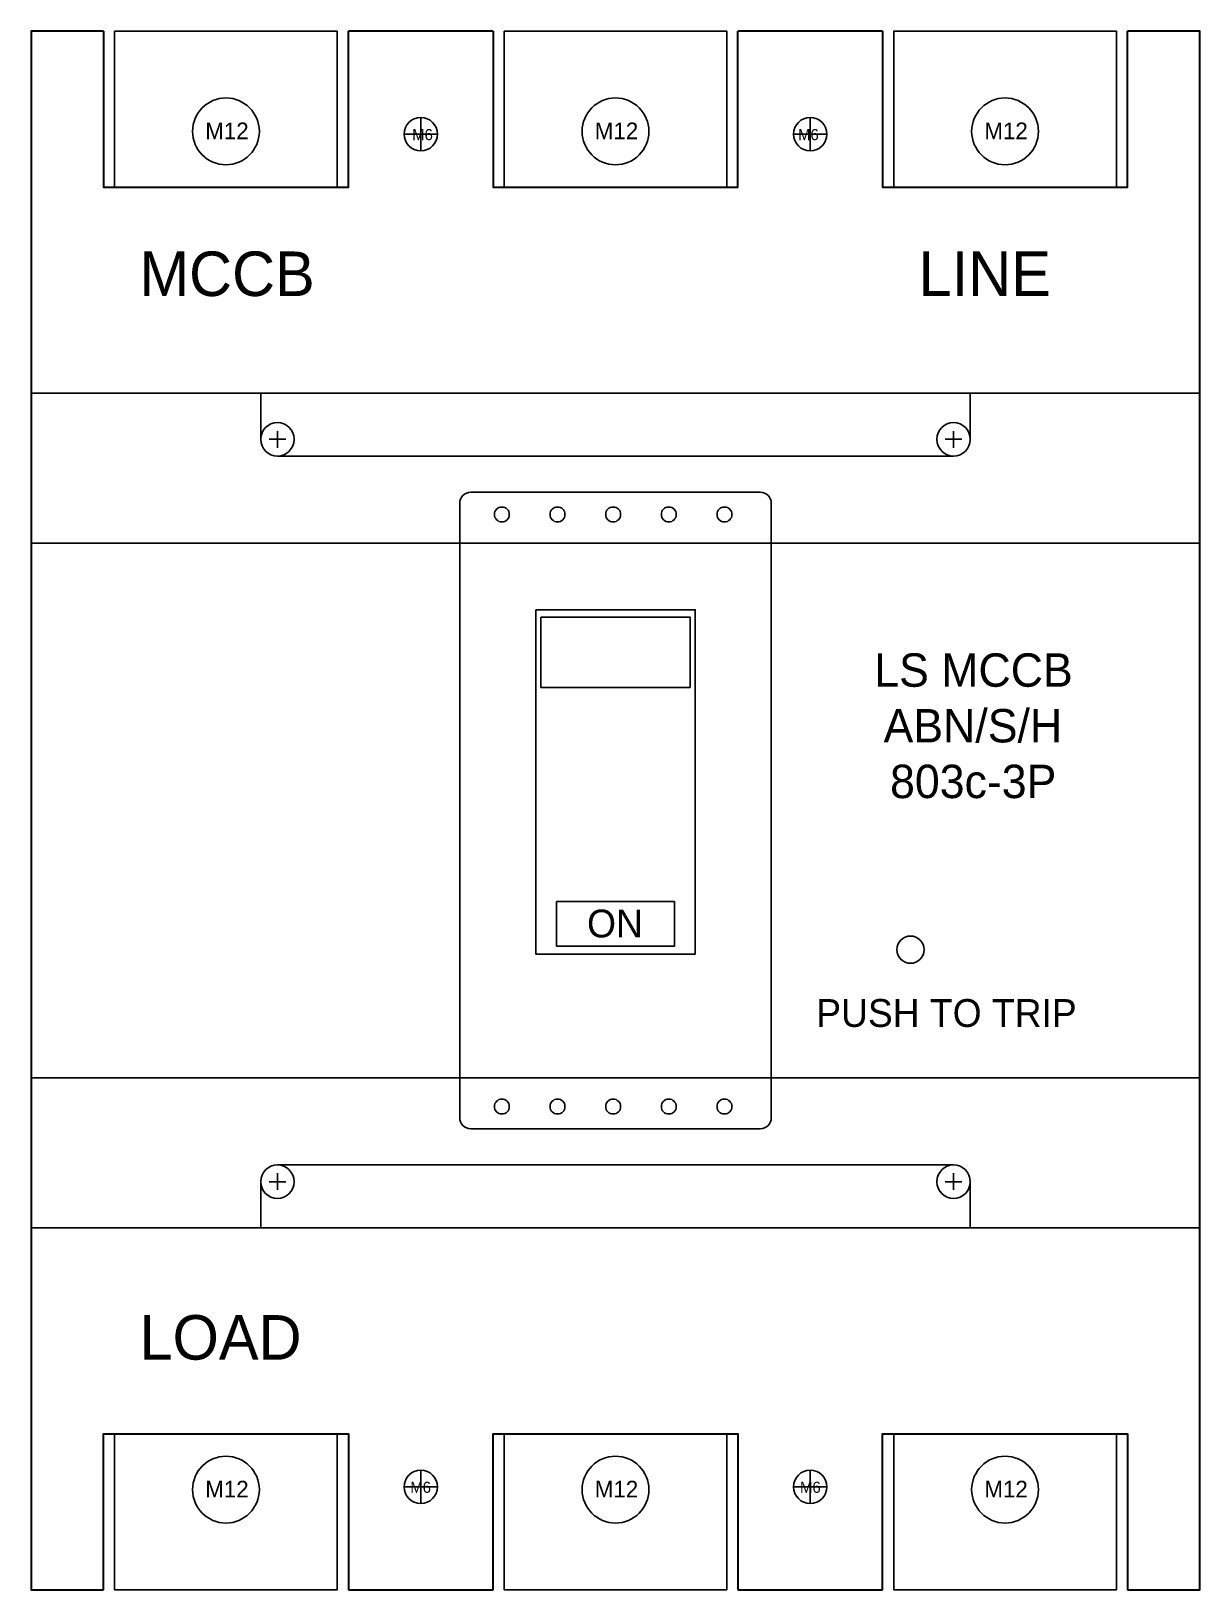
# Model space of a CAD drawing. Header units: inches. Extents: x 0 to 210, y 0 to 280.
import ezdxf

# ---------------------------------------------------------------- set-up
doc = ezdxf.new("R2010")
doc.units = ezdxf.units.IN

# ---------------------------------------------------------------- blocks, each defined once
blk = doc.blocks.new('1 LS 800 AF 3P')
at = {"color": 4}
for p, q in [((70, -15.5), (70, -21.5)), ((140, -15.5), (140, -21.5)), ((67, -18.5), (73, -18.5)), ((143, -18.5), (137, -18.5)), ((70, -258.5), (70, -264.5)), ((140, -258.5), (140, -264.5)), ((73, -261.5), (67, -261.5)), ((137, -261.5), (143, -261.5))]:
    blk.add_line(p, q, dxfattribs=at)
for p, q in [((0, -65), (210, -65)), ((41.26, -73.32), (41.26, -65)), ((168.74, -73.32), (168.74, -65)), ((44.25, -74.82), (44.25, -71.83)), ((165.75, -74.82), (165.75, -71.83)), ((42.76, -73.32), (45.75, -73.32)), ((164.25, -73.32), (167.24, -73.32)), ((44.25, -76.32), (165.75, -76.32)), ((79, -82.83), (131, -82.83)), ((77, -84.83), (77, -195.17)), ((133, -84.83), (133, -195.17)), ((0, -92), (210, -92)), ((0, -188), (210, -188)), ((79, -197.17), (131, -197.17)), ((44.25, -203.68), (165.75, -203.68)), ((41.26, -206.68), (41.26, -215)), ((42.76, -206.68), (45.75, -206.68)), ((44.25, -205.18), (44.25, -208.17)), ((164.25, -206.68), (167.24, -206.68)), ((165.75, -205.18), (165.75, -208.17)), ((168.74, -206.68), (168.74, -215)), ((0, -215), (210, -215))]:
    blk.add_line(p, q)
at = {"lineweight": 30}
for points in [[(13, 0), (0, 0), (0, -280), (13, -280)], [(13, 0), (13, -28), (57, -28), (57, 0)], [(83, 0), (57, 0)], [(83, 0), (83, -28), (127, -28), (127, 0)], [(153, 0), (127, 0)], [(153, 0), (153, -28), (197, -28), (197, 0)], [(197, -280), (210, -280), (210, 0), (197, 0)], [(13, -280), (13, -252), (57, -252), (57, -280)], [(83, -280), (83, -252), (127, -252), (127, -280)], [(153, -280), (153, -252), (197, -252), (197, -280)], [(57, -280), (83, -280)], [(127, -280), (153, -280)]]:
    blk.add_lwpolyline(points, dxfattribs=at)
for points in [[(90.67, -103.95), (119.33, -103.95), (119.33, -165.8), (90.67, -165.8)], [(91.6, -105.25), (118.4, -105.25), (118.4, -117.9), (91.6, -117.9)], [(94.4, -156.34), (115.6, -156.34), (115.6, -164.38), (94.4, -164.38)]]:
    blk.add_lwpolyline(points, close=True)
for centre, radius in [((35, -18), 6), ((105, -18), 6), ((175, -18), 6), ((44.25, -73.32), 3), ((165.75, -73.32), 3), ((84.58, -86.82), 1.34), ((94.58, -86.82), 1.34), ((104.58, -86.82), 1.34), ((114.58, -86.82), 1.34), ((124.58, -86.82), 1.34), ((158, -165), 2.45), ((84.58, -193.18), 1.34), ((94.58, -193.18), 1.34), ((104.58, -193.18), 1.34), ((114.58, -193.18), 1.34), ((124.58, -193.18), 1.34), ((44.25, -206.68), 3), ((165.75, -206.68), 3), ((35, -262), 6), ((105, -262), 6), ((175, -262), 6)]:
    blk.add_circle(centre, radius)
for centre, start, end in [((79, -84.83), 90, 180), ((131, -84.83), 0, 90), ((79, -195.17), 180, 270), ((131, -195.17), 270, 0)]:
    blk.add_arc(centre, 2, start, end)
at = {"attachment_point": 1}
for s, width, insert, char_height in [('M12', 4.1942, (31.28, -16.41), 3), ('M12', 4.1942, (101.28, -16.41), 3), ('M12', 4.1942, (171.28, -16.41), 3), ('MCCB', 31.3587, (19.46, -39.58), 8), ('LINE', 31.3587, (159.46, -39.58), 8), ('ON', 12.2384, (99.89, -157.8), 5), ('PUSH TO TRIP', 68.84, (141.07, -173.88), 5), ('LOAD', 31.3587, (19.46, -230.65), 8), ('M12', 4.1942, (31.28, -260.41), 3), ('M12', 4.1942, (101.28, -260.41), 3), ('M12', 4.1942, (171.28, -260.41), 3)]:
    blk.add_mtext_dynamic_manual_height_columns(s, width=width, gutter_width=1, heights=[0], dxfattribs=dict(at, insert=insert, char_height=char_height))
at = {"color": 4, "char_height": 2}
for insert, attachment_point in [((68.47, -17.58), 1), ((141.53, -17.58), 3), ((71.84, -260.58), 3), ((138.16, -260.58), 1)]:
    blk.add_mtext_dynamic_manual_height_columns('M6', width=4.1942, gutter_width=1, heights=[0], dxfattribs=dict(at, insert=insert, attachment_point=attachment_point))
blk = doc.blocks.new('LS 800AF 3P')
at = {"color": 1}
for points in [[(15, -28), (55, -28), (55, 0), (15, 0)], [(15, -252), (55, -252), (55, -280), (15, -280)]]:
    blk.add_lwpolyline(points, close=True, dxfattribs=at)
at = {"color": 2}
for points in [[(85, -28), (125, -28), (125, 0), (85, 0)], [(85, -252), (125, -252), (125, -280), (85, -280)]]:
    blk.add_lwpolyline(points, close=True, dxfattribs=at)
at = {"color": 5}
for points in [[(155, -28), (195, -28), (195, 0), (155, 0)], [(155, -252), (195, -252), (195, -280), (155, -280)]]:
    blk.add_lwpolyline(points, close=True, dxfattribs=at)
at = {"color": 1}
for centre in [(35, -18), (35, -262)]:
    blk.add_circle(centre, 6, dxfattribs=at)
at = {"color": 2}
for centre in [(105, -18), (105, -262)]:
    blk.add_circle(centre, 6, dxfattribs=at)
at = {"color": 5}
for centre in [(175, -18), (175, -262)]:
    blk.add_circle(centre, 6, dxfattribs=at)
at = {"color": 4}
for centre in [(70, -18.5), (140, -18.5), (70, -261.5), (140, -261.5)]:
    blk.add_circle(centre, 3, dxfattribs=at)
blk.add_blockref('1 LS 800 AF 3P', (0, 0))
at = {"insert": (150.75, -111.77), "char_height": 6, "attachment_point": 1}
blk.add_mtext_dynamic_manual_height_columns('\\pi0.74309;{\\C1;LS MCCB\\P\\pi2.41294;ABN/S/H\\P\\pi3.58551;803c-3P}', width=37.6867, gutter_width=1, heights=[0], dxfattribs=at)

msp = doc.modelspace()

# ---------------------------------------------------------------- block references
msp.add_blockref('LS 800AF 3P', (0, 280))

doc.saveas('drawing.dxf')
